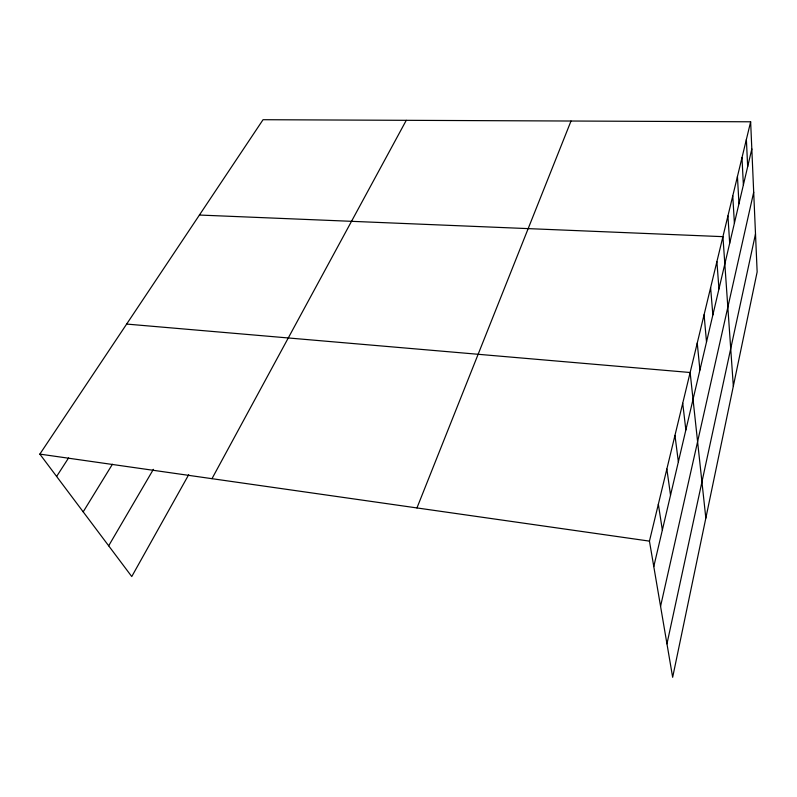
<?xml version="1.0" encoding="UTF-8"?>
<svg xmlns="http://www.w3.org/2000/svg" width="797" height="797" viewBox="0 0 797 797"><rect width="100%" height="100%" fill="white"/><g stroke="black" fill="none" stroke-linecap="round" stroke-linejoin="round"><path stroke-width="1.2" d="M666.959 643.846L755.506 233.919M660.564 606.338L753.703 192.207M653.779 566.567L751.83 148.949M750.644 121.792L757.15 271.907L672.658 677.291L649.445 541.123L750.644 121.792L263.05 119.709L39.85 454.111L131.754 576.55L188.69 474.723M416.951 507.938L571.011 121.024M211.982 478.678L406.271 120.327M108.671 545.806L153.393 469.333M83.187 511.853L112.417 464.252M56.617 476.447L68.592 457.926M199.419 215.041L722.929 236.659L733.33 386.176M126.643 324.07L690.142 372.508L705.833 518.13M39.85 454.111L649.445 541.123M658.352 504.222L662.357 530.065M666.85 469.025L670.536 495.196M674.959 435.401L678.367 461.862M682.72 403.262L685.858 429.952M697.245 343.049L699.915 370.067M704.07 314.805L706.521 341.933M710.605 287.707L712.867 314.915M716.892 261.675L718.964 288.942M727.93 215.947L729.683 243.254M732.762 195.893L734.396 223.2M737.444 176.486L738.958 203.773M741.987 157.686L743.382 184.944M746.381 139.465L747.666 166.673"/></g></svg>
